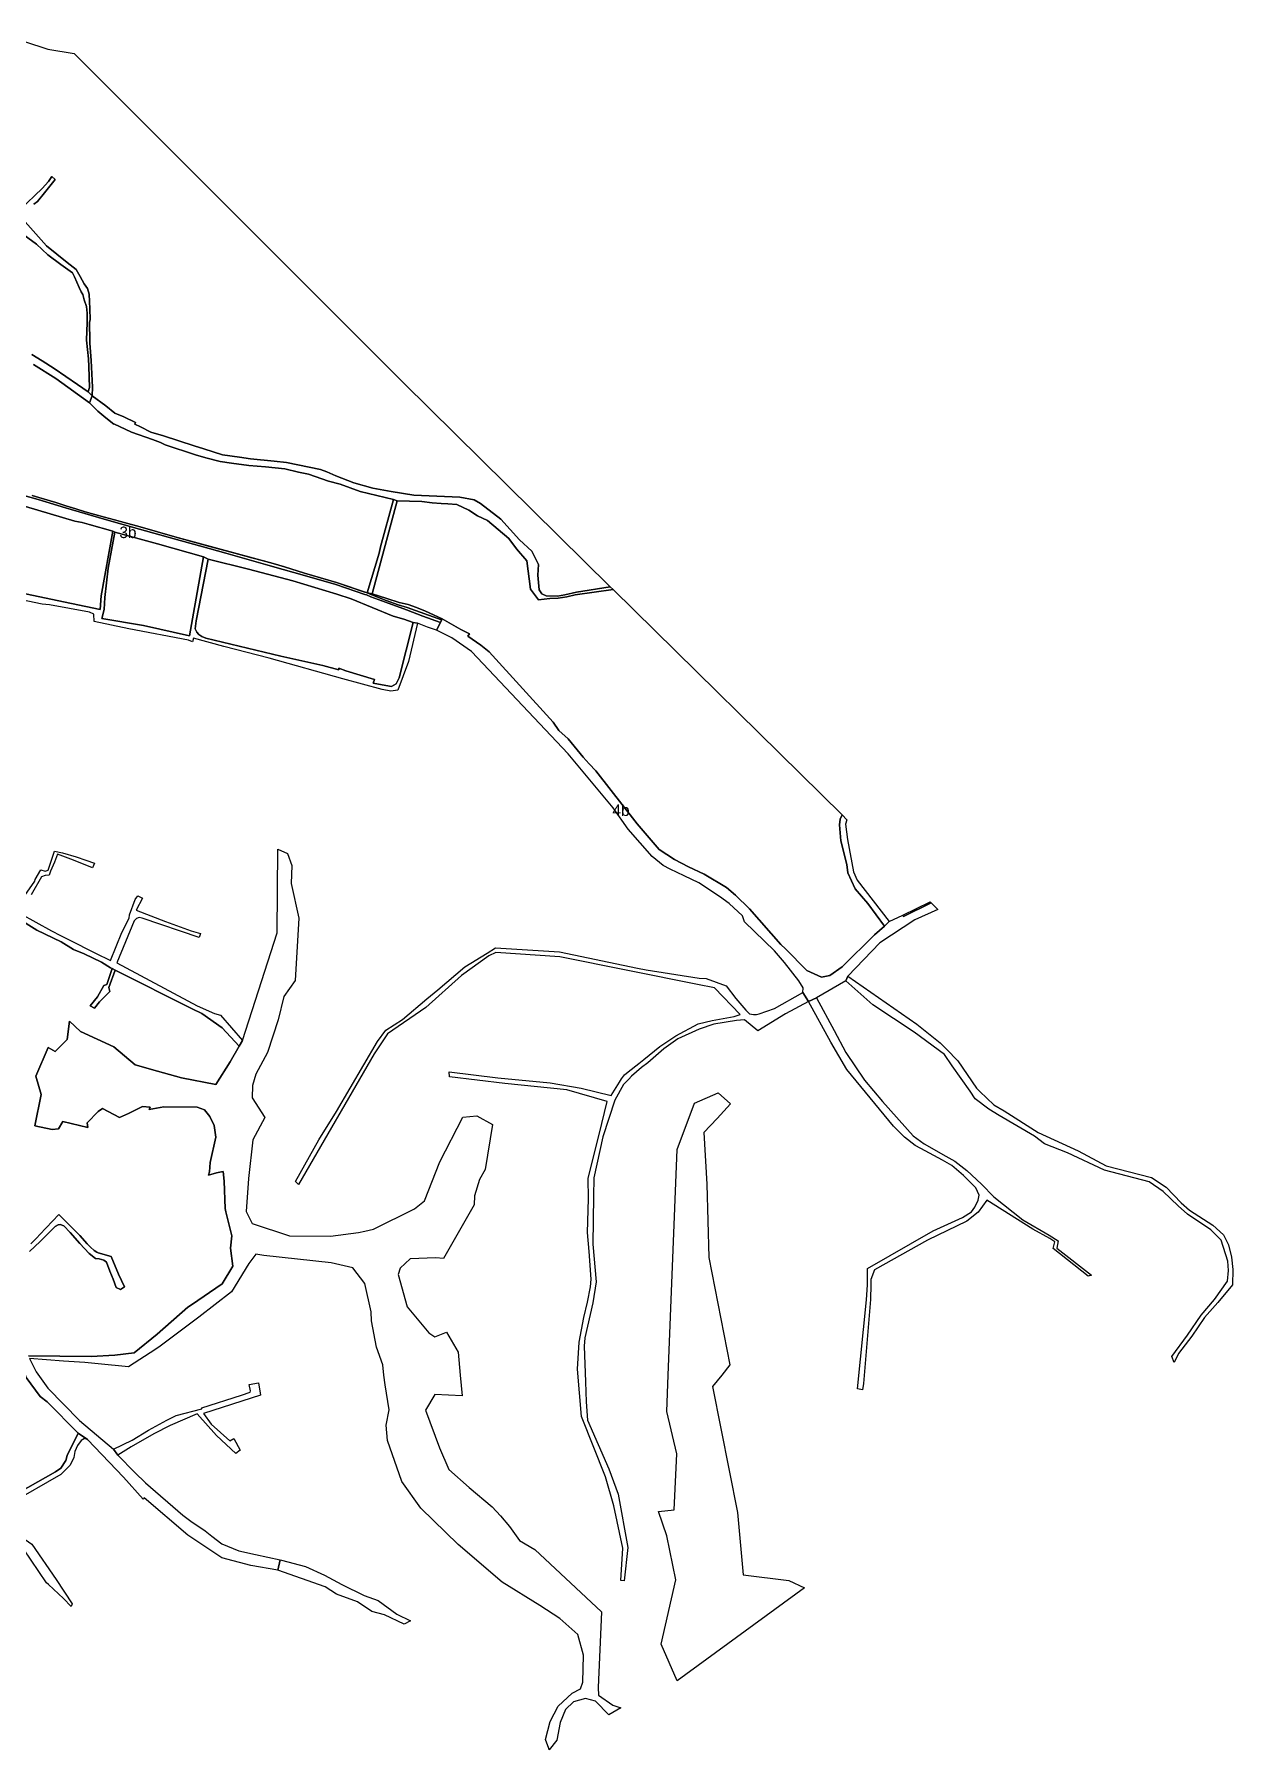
# Model space of a CAD drawing. Extents: x 548434 to 553028, y 1835063 to 1842282.
# Drawn here: x 552299 to 553028, y 1838772 to 1839816 of the extents above; entities that cross this region are included whole.
import ezdxf

# ---------------------------------------------------------------- set-up
doc = ezdxf.new("R2010")
doc.units = 0
for name, color, linetype in [('Level 15', 7, 'Continuous'), ('Level 16', 7, 'Continuous'), ('Level 23', 7, 'Continuous')]:
    doc.layers.add(name, color=color, linetype=linetype)

msp = doc.modelspace()

# ---------------------------------------------------------------- linework, layer by layer
at = {"layer": 'Level 16'}
for points in [[(552297.45, 1839620.79), (552303.69, 1839617.12), (552311.07, 1839612.31), (552325.22, 1839602.7), (552331.65, 1839598.16), (552334.09, 1839595.73), (552332.47, 1839591.53), (552311.91, 1839606.37), (552298.42, 1839614.8)], [(552291.03, 1839535.45), (552301.27, 1839532.6), (552317.81, 1839527.55), (552329.65, 1839524.13), (552341.42, 1839520.68), (552362.85, 1839514.69), (552383.94, 1839508.71), (552405.32, 1839502.84), (552415.4, 1839500), (552440.93, 1839492.81), (552450.28, 1839490.11), (552463.39, 1839486.45), (552482.28, 1839480.89), (552500, 1839474.97), (552500.95, 1839474.65), (552503.76, 1839473.37), (552512.63, 1839470.19), (552525.39, 1839465.55), (552535.37, 1839461.75), (552545.9836, 1839457.8455), (552543.62, 1839453.18), (552538.12, 1839454.98), (552532.08, 1839457.47), (552529.45, 1839457.84), (552523.73, 1839459.87), (552517.24, 1839461.73), (552491.75, 1839472.24), (552482.94, 1839475.14), (552456.2, 1839483.26), (552429.29, 1839490.31), (552404.68, 1839496.45), (552401.8, 1839497.71), (552373.92, 1839505.7), (552348, 1839512.76), (552346.63, 1839513.37), (552332.34, 1839517.52), (552328.01, 1839518.73), (552323.6, 1839519.46), (552293.64, 1839528.32)], [(552295.96, 1839010.02), (552300.04, 1839001.92), (552307.21, 1838992.01), (552326.3, 1838972.42), (552347.12, 1838954.95), (552349.79, 1838951.28), (552360.05, 1838940.76), (552366.47, 1838934.39), (552389.32, 1838914.81), (552394.17, 1838911.01), (552402.82, 1838905.25), (552406.96, 1838901.92), (552413.05, 1838897.2), (552423.37, 1838892.96), (552433.56, 1838890.75), (552448.4128, 1838887.6182), (552447.07, 1838881.25), (552430.66, 1838884.08), (552413.06, 1838888.73), (552392.4, 1838902.53), (552365.82, 1838925.3), (552365.13, 1838924.55), (552353.12, 1838937.88), (552331.335, 1838960.863), (552325.53, 1838964.63), (552306.72, 1838983.69), (552302.55, 1838987), (552302.56, 1838987), (552293.88, 1838998.43)]]:
    msp.add_lwpolyline(points, dxfattribs=at)
msp.add_lwpolyline([(552844.6185, 1839287.3392), (552848.75, 1839283.26), (552834.7, 1839276.84), (552813.44, 1839262.92), (552793.86, 1839242.75), (552792.74, 1839239.74), (552774.86, 1839229.5), (552770.07, 1839227.26), (552766.62, 1839232.66), (552766.78, 1839235.61), (552764.02, 1839239.9), (552755.39, 1839250.95), (552749.35, 1839258.15), (552731.01, 1839275.68), (552731.01, 1839275.69), (552730.97, 1839275.72), (552729.9, 1839279.37), (552721.68, 1839286.8), (552715.85, 1839291.23), (552703.29, 1839299.5), (552694.37, 1839303.78), (552685.72, 1839307.71), (552681.55, 1839309.91), (552674.76, 1839315.38), (552660.21, 1839332), (552651.1, 1839345.12), (552623.84, 1839378), (552564.9, 1839440.24), (552552.92, 1839448.45), (552543.62, 1839453.18), (552545.9836, 1839457.8455), (552546.08, 1839457.81), (552546.6914, 1839459.2426), (552547.07, 1839459.99), (552558.51, 1839453.65), (552563.73, 1839451.03), (552562.77, 1839449.62), (552570.66, 1839444), (552575.63, 1839440), (552614.63, 1839397.21), (552618.07, 1839392.19), (552623.8, 1839387.1), (552632.95, 1839375.87), (552636.43, 1839371.92), (552640.66, 1839367.51), (552665.67, 1839335.38), (552679.13, 1839319.7), (552688.46, 1839313.6), (552696.93, 1839309.27), (552706.54, 1839304.7), (552720.03, 1839296.69), (552725.64, 1839291.93), (552734.04, 1839283.68), (552753.16, 1839261.98), (552756.01, 1839259.23), (552768.94, 1839246.15), (552777.86, 1839242.04), (552782.91, 1839243.12), (552790.5, 1839248.41), (552810.14, 1839267.86), (552816.13, 1839273.11), (552819.08, 1839275.97), (552827.46, 1839279.69), (552827.78, 1839279.06)], close=True, dxfattribs=at)
at = {"layer": 'Level 23'}
for points in [[(552279.26, 1839815.69), (552307.23, 1839806.72), (552323.13, 1839804.01), (552523.45, 1839603.69), (552649.4004, 1839479.6301), (552628.79, 1839476.29), (552621.8, 1839474.66), (552617.16, 1839473.83), (552610.42, 1839473.97), (552607.76, 1839475.18), (552606.1, 1839477.75), (552605.23, 1839486.64), (552605.68, 1839493.11), (552601.57, 1839501.32), (552594.05, 1839508.03), (552582.76, 1839520.61), (552570.37, 1839530.3), (552566.46, 1839532.4), (552557.77, 1839534.07), (552529.81, 1839535.37), (552516.02, 1839537.53), (552504.97, 1839539.62), (552493.31, 1839542.81), (552482.38, 1839547.05), (552476.86, 1839549.55), (552472.99, 1839550.96), (552452.37, 1839555.09), (552444.76, 1839556.01), (552430.46, 1839557.39), (552423.68, 1839558.45), (552413.47, 1839559.91), (552402.1, 1839563.48), (552396.12, 1839565.24), (552377.43, 1839571.43), (552369.77, 1839573.71), (552363.53, 1839576.97), (552360.13, 1839578.51), (552360.43, 1839579.49), (552353.36, 1839583.02), (552348, 1839585.19), (552342.51, 1839589.6), (552334.09, 1839595.73), (552334.22, 1839600.94), (552333.53, 1839617.28), (552332.62, 1839627.81), (552332.67, 1839629.28), (552332.54, 1839640.45), (552332.89, 1839642.28), (552332.74, 1839648.62), (552332.32, 1839657.68), (552331.18, 1839660.97), (552329.33, 1839663.94), (552326.79, 1839668.34), (552324.44, 1839672.6), (552318.99, 1839676.87), (552306.31, 1839687.02), (552291.66, 1839703.43)], [(552290.07, 1839708.85), (552303.67, 1839721.91), (552307.58, 1839726.14), (552309.55, 1839729.22), (552311.55, 1839727.3), (552305.08, 1839719.32), (552300.81, 1839713.93), (552298.6, 1839712.36)], [(552298.6, 1839712.36), (552300.81, 1839713.93), (552305.08, 1839719.32), (552311.55, 1839727.3), (552309.55, 1839729.22), (552307.58, 1839726.14), (552303.67, 1839721.91), (552290.07, 1839708.85)], [(552291.66, 1839703.43), (552306.31, 1839687.02), (552318.99, 1839676.87), (552324.44, 1839672.6), (552326.79, 1839668.34), (552329.33, 1839663.94), (552331.18, 1839660.97), (552332.32, 1839657.68), (552332.74, 1839648.62), (552332.89, 1839642.28), (552332.54, 1839640.45), (552332.67, 1839629.28), (552332.62, 1839627.81), (552333.53, 1839617.28), (552334.22, 1839600.94), (552334.09, 1839595.73), (552331.65, 1839598.16), (552332.5, 1839600.77), (552332, 1839613.58), (552331.78, 1839618.28), (552330.61, 1839629.6), (552331.07, 1839640.41), (552330.99, 1839646.04), (552330.6, 1839650.18), (552329.24, 1839654.24), (552328.42, 1839657.36), (552327.32, 1839658.93), (552326.27, 1839661.64), (552323.44, 1839668.19), (552322.2, 1839670.62), (552315.03, 1839675.61), (552307.1, 1839681.52), (552300.18, 1839688.03), (552289.68, 1839695.63)], [(552289.68, 1839695.63), (552300.18, 1839688.03), (552307.1, 1839681.52), (552315.03, 1839675.61), (552322.2, 1839670.62), (552323.44, 1839668.19), (552326.27, 1839661.64), (552327.32, 1839658.93), (552328.42, 1839657.36), (552329.24, 1839654.24), (552330.6, 1839650.18), (552330.99, 1839646.04), (552331.07, 1839640.41), (552330.61, 1839629.6), (552331.78, 1839618.28), (552332, 1839613.58), (552332.5, 1839600.77), (552331.65, 1839598.16), (552325.22, 1839602.7), (552311.07, 1839612.31), (552303.69, 1839617.12), (552297.45, 1839620.79)], [(552297.45, 1839620.79), (552303.69, 1839617.12), (552311.07, 1839612.31), (552325.22, 1839602.7), (552331.65, 1839598.16), (552334.09, 1839595.73), (552332.47, 1839591.53), (552311.91, 1839606.37), (552298.42, 1839614.8)], [(552298.42, 1839614.8), (552311.91, 1839606.37), (552332.47, 1839591.53), (552337.47, 1839586.41), (552342.42, 1839582.33), (552347.34, 1839578.6), (552347.35, 1839578.64), (552358.09, 1839573.62), (552370.75, 1839569.16), (552375.63, 1839567.37), (552378.52, 1839565.83), (552396.9, 1839559.89), (552403.33, 1839558.03), (552412.09, 1839555.88), (552418.82, 1839554.7), (552429.5, 1839553.29), (552439.59, 1839552.55), (552451.38, 1839551.36), (552459.58, 1839549.31), (552465.8, 1839548.14), (552478.01, 1839543.92), (552484.96, 1839541.98), (552497.18, 1839537.51), (552517.44, 1839532.68), (552509.62, 1839503.8), (552508.69, 1839500), (552501.46, 1839475.87), (552482.71, 1839482.23), (552463.31, 1839487.9), (552451.17, 1839491.76), (552444.16, 1839493.72), (552384.32, 1839509.89), (552363.22, 1839515.94), (552353.64, 1839518.75), (552347.69, 1839520.35), (552341.7, 1839521.86), (552329.89, 1839525.14), (552324.19, 1839526.96), (552318.06, 1839528.84), (552312, 1839530.84), (552301.63, 1839533.79), (552297.63, 1839535.15)], [(552297.63, 1839535.15), (552301.63, 1839533.79), (552312, 1839530.84), (552318.06, 1839528.84), (552324.19, 1839526.96), (552329.89, 1839525.14), (552341.7, 1839521.86), (552347.69, 1839520.35), (552353.64, 1839518.75), (552363.22, 1839515.94), (552384.32, 1839509.89), (552405.67, 1839504.09), (552420.85, 1839500), (552425.45, 1839498.76), (552431.28, 1839497.19), (552438.37, 1839495.28), (552444.16, 1839493.72), (552451.17, 1839491.76), (552463.31, 1839487.9), (552482.71, 1839482.23), (552500, 1839476.36), (552501.46, 1839475.87), (552504.21, 1839474.67), (552513.09, 1839471.26), (552520.27, 1839468.57), (552525.68, 1839466.99), (552546.75, 1839459.38), (552546.6914, 1839459.2426), (552545.9836, 1839457.8455), (552535.37, 1839461.75), (552525.39, 1839465.55), (552512.63, 1839470.19), (552503.76, 1839473.37), (552500.95, 1839474.65), (552500, 1839474.97), (552482.28, 1839480.89), (552463.39, 1839486.45), (552450.28, 1839490.11), (552440.93, 1839492.81), (552415.4, 1839500), (552405.32, 1839502.84), (552383.94, 1839508.71), (552362.85, 1839514.69), (552341.42, 1839520.68), (552329.65, 1839524.13), (552317.81, 1839527.55), (552301.27, 1839532.6), (552291.03, 1839535.45)], [(552291.03, 1839535.45), (552301.27, 1839532.6), (552317.81, 1839527.55), (552329.65, 1839524.13), (552341.42, 1839520.68), (552362.85, 1839514.69), (552383.94, 1839508.71), (552405.32, 1839502.84), (552415.4, 1839500), (552440.93, 1839492.81), (552450.28, 1839490.11), (552463.39, 1839486.45), (552482.28, 1839480.89), (552500, 1839474.97), (552500.95, 1839474.65), (552503.76, 1839473.37), (552512.63, 1839470.19), (552525.39, 1839465.55), (552535.37, 1839461.75), (552545.9836, 1839457.8455), (552543.62, 1839453.18), (552538.12, 1839454.98), (552532.08, 1839457.47), (552529.45, 1839457.84), (552523.73, 1839459.87), (552517.24, 1839461.73), (552491.75, 1839472.24), (552482.94, 1839475.14), (552456.2, 1839483.26), (552429.29, 1839490.31), (552404.68, 1839496.45), (552401.8, 1839497.71), (552373.92, 1839505.7), (552348, 1839512.76), (552346.63, 1839513.37), (552332.34, 1839517.52), (552328.01, 1839518.73), (552323.6, 1839519.46), (552293.64, 1839528.32)], [(552272.3, 1839479.7), (552309.04, 1839472.04), (552321.55, 1839469.36), (552338.97, 1839465.77), (552339.62, 1839474.14), (552346.63, 1839513.37), (552348, 1839512.76), (552343.89, 1839490.8), (552341.84, 1839473.01), (552341.51, 1839465.75), (552340.08, 1839460.17), (552365.35, 1839456.08), (552393.28, 1839449.79), (552395.83, 1839463.46), (552401.8, 1839497.71), (552404.68, 1839496.45), (552397.48, 1839458.84), (552396.84, 1839453.99), (552397.74, 1839451.95), (552399.07, 1839450.57), (552400.89, 1839449.27), (552403.25, 1839448.4), (552448.82, 1839437.31), (552474.39, 1839431.58), (552484.13, 1839429.12), (552484.28, 1839429.98), (552488.46, 1839428.51), (552505.83, 1839423.24), (552505.1, 1839420.98), (552510.66, 1839419.88), (552516.17, 1839418.89), (552519.12, 1839420.56), (552521, 1839424.09), (552529.45, 1839457.84), (552532.08, 1839457.47), (552526.52, 1839434.05), (552520.01, 1839416.61), (552515.842, 1839416.064), (552510.63, 1839416.98), (552486.73, 1839423.53), (552441.86, 1839436.1), (552414.17, 1839443.25), (552395.86, 1839448.39), (552395.08, 1839446.16), (552392.71, 1839447.07), (552356.5, 1839453.96), (552335.39, 1839458.35), (552335.17, 1839462.84), (552332.53, 1839464.1), (552308.23, 1839468.56), (552303.75, 1839469.07), (552274.42, 1839475.15)], [(552287, 1839283), (552299.24, 1839300.53), (552299.51, 1839301.43), (552302.94, 1839307.3), (552305.52, 1839306.46), (552307.29, 1839307.14), (552311.22, 1839318.73), (552316.04, 1839317.77), (552324.44, 1839315.36), (552330.34, 1839313.31), (552335.44, 1839311.33), (552334.21, 1839308.52), (552322.72, 1839313.27), (552312.95, 1839316.86), (552311.13, 1839312.04), (552308.82, 1839306.59), (552307.92, 1839304.14), (552305.47, 1839303.94), (552303.33, 1839303.06), (552297, 1839292.17)], [(552295.45, 1839011.74), (552333.6, 1839011.27), (552348, 1839012.1), (552359.68, 1839013.594), (552373.591, 1839024.903), (552392.287, 1839041.193), (552394.47, 1839042.68), (552413.22, 1839055.43), (552419.65, 1839066.217), (552418.294, 1839077.273), (552419.053, 1839084.626), (552415.35, 1839099.26), (552415.1, 1839101.33), (552414.41, 1839117.99), (552413.82, 1839123.88), (552409.68, 1839122.93), (552404.84, 1839121.59), (552405.55, 1839123.53), (552405.87, 1839129.35), (552409.39, 1839144.79), (552408.31, 1839151.72), (552405.77, 1839157.24), (552402.39, 1839161.32), (552398.04, 1839162.87), (552377.69, 1839163.13), (552368.89, 1839161.56), (552369.49, 1839162.95), (552364.83, 1839163.45), (552356.18, 1839159.1), (552350.81, 1839156.66), (552340.42, 1839162.18), (552337.79, 1839160.29), (552331.04, 1839153.35), (552331.56, 1839150.65), (552316.36, 1839154.31), (552313.56, 1839149.84), (552309.87, 1839149.32), (552299.27, 1839151.53), (552303.1, 1839170.63), (552299.74, 1839181.85), (552307.25, 1839199.3), (552311.55, 1839196.87), (552318.87, 1839204.08), (552320.28, 1839215.26), (552327.1, 1839208.93), (552347.21, 1839199.74), (552360.28, 1839188.63), (552373.85, 1839184.88), (552388.49, 1839180.83), (552409.44, 1839176.66), (552418.11, 1839190.48), (552423.59, 1839200.17), (552425.64, 1839203.62), (552435.36, 1839233.75), (552446.76, 1839269.11), (552447.1, 1839319.96), (552452.92, 1839317.3), (552455.69, 1839309.9), (552455.19, 1839299), (552459.96, 1839277.91), (552457.68, 1839240.03), (552450.8, 1839230.25), (552447.23, 1839216.03), (552440.78, 1839196.21), (552433.75, 1839183.07), (552431.68, 1839176.1), (552431.38, 1839168.7), (552439.12, 1839156.64), (552431.96, 1839143.09), (552429.25, 1839119.53), (552427.86, 1839099.45), (552431.51, 1839092.18), (552454.18, 1839084.69), (552479.03, 1839084.5), (552496.24, 1839086.81), (552500, 1839087.61), (552505.26, 1839088.73), (552530.15, 1839101.02), (552536.39, 1839106.03), (552545.63, 1839129.75), (552559.61, 1839156.81), (552568.26, 1839157.74), (552577.68, 1839152.41), (552573.27, 1839124.95), (552569.74, 1839118.98), (552566.7, 1839108.99), (552566.63, 1839103.45), (552547.87, 1839070.95), (552543.14, 1839071.27), (552527.59, 1839070.67), (552521.5, 1839065.05), (552520.39, 1839061.08), (552525.81, 1839041.54), (552539.05, 1839025.71), (552542.61, 1839023.33), (552549.66, 1839026.15), (552556.86, 1839013.9), (552558.08, 1839000), (552559.19, 1838987.28), (552542.67, 1838988.21), (552537.03, 1838978.58), (552545.44, 1838955.63), (552551.19, 1838942.62), (552563.59, 1838931.47), (552577.52, 1838919.74), (552582.56, 1838914.25), (552588.09, 1838907.76), (552594.14, 1838899.31), (552603.37, 1838893.78), (552644.03, 1838855.96), (552642.05, 1838809.83), (552642.27, 1838805.14), (552651.02, 1838799.14), (552655.83, 1838797.48), (552648.44, 1838793.26), (552640.313, 1838801.514), (552634.218, 1838803.276), (552627.039, 1838801.243), (552622.163, 1838796.497), (552618.777, 1838788.633), (552616.8, 1838777.84), (552612.19, 1838772.05), (552611.95, 1838772.8), (552609.92, 1838778.31), (552612.704, 1838789.101), (552617.585, 1838798.567), (552626.126, 1838806.353), (552631.312, 1838809.101), (552632.684, 1838813.071), (552632.989, 1838829.56), (552629.634, 1838842.08), (552618.653, 1838851.852), (552606.451, 1838859.791), (552583.631, 1838873.896), (552556.828, 1838896.944), (552534.148, 1838918.96), (552522.464, 1838935.128), (552513.873, 1838960.239), (552513.05, 1838969.4), (552514.86, 1838978.81), (552512.39, 1838994), (552511.66, 1839000), (552510.9, 1839006.21), (552507.11, 1839016.95), (552504.13, 1839032.96), (552503.81, 1839038.41), (552500, 1839055.64), (552492.79, 1839065.25), (552479.54, 1839068.29), (552438.48, 1839072.69), (552433.78, 1839073.57), (552429.5, 1839067.91), (552418.81, 1839050.53), (552398.97, 1839035.19), (552394.22, 1839031.52), (552375.4, 1839017.58), (552372.94, 1839015.75), (552356.21, 1839005.02), (552337.73, 1839006.87), (552329.66, 1839007.68), (552316.74, 1839008.49), (552295.96, 1839010.02)], [(552290.39, 1839280.89), (552309.37, 1839270.33), (552314.82, 1839267.5), (552319.76, 1839264.88), (552336.12, 1839256.7), (552345.29, 1839252.25), (552352.25, 1839269.21), (552356.71, 1839277.88), (552356.82, 1839279.95), (552360.32, 1839289.32), (552361.86, 1839291.55), (552364.81, 1839290.11), (552360.97, 1839282.8), (552378.82, 1839275.91), (552394.42, 1839270.28), (552400.12, 1839268.68), (552399.13, 1839266.25), (552364.54, 1839277.98), (552362.62, 1839278.32), (552361.18, 1839277.8), (552359.6, 1839276.39), (552349.16, 1839250.83), (552398.1, 1839224.68), (552408.56, 1839220.03), (552412.19, 1839218.84), (552425.64, 1839203.62), (552423.59, 1839200.17), (552413.22, 1839211.2), (552400.78, 1839219.88), (552395.01, 1839222.69), (552348.1356, 1839246.3347), (552346.3676, 1839247.2265), (552345.29, 1839247.77), (552339.85, 1839251.08), (552329.32, 1839256.32), (552322.78, 1839258.93), (552315.31, 1839263.58), (552300.47, 1839270.61), (552288.43, 1839278.24)], [(552288.43, 1839278.24), (552300.47, 1839270.61), (552315.31, 1839263.58), (552322.78, 1839258.93), (552329.32, 1839256.32), (552339.85, 1839251.08), (552345.29, 1839247.77), (552346.3676, 1839247.2265), (552342.95, 1839237.55), (552341.23, 1839237.01), (552337.27, 1839230.12), (552332.87, 1839224.69), (552335.5593, 1839223.2404), (552338.57, 1839226.96), (552344.9, 1839233.37), (552344.17, 1839235.85), (552348.1356, 1839246.3347), (552395.01, 1839222.69), (552400.78, 1839219.88), (552413.22, 1839211.2), (552423.59, 1839200.17), (552418.11, 1839190.48), (552409.44, 1839176.66), (552388.49, 1839180.83), (552373.85, 1839184.88), (552360.28, 1839188.63), (552347.21, 1839199.74), (552327.1, 1839208.93), (552320.28, 1839215.26), (552318.87, 1839204.08), (552311.55, 1839196.87), (552307.25, 1839199.3), (552299.74, 1839181.85), (552303.1, 1839170.63), (552299.27, 1839151.53), (552309.87, 1839149.32), (552313.56, 1839149.84), (552316.36, 1839154.31), (552331.56, 1839150.65), (552331.04, 1839153.35), (552337.79, 1839160.29), (552340.42, 1839162.18), (552350.81, 1839156.66), (552356.18, 1839159.1), (552364.83, 1839163.45), (552369.49, 1839162.95), (552368.89, 1839161.56), (552377.69, 1839163.13), (552398.04, 1839162.87), (552402.39, 1839161.32), (552405.77, 1839157.24), (552408.31, 1839151.72), (552409.39, 1839144.79), (552405.87, 1839129.35), (552405.55, 1839123.53), (552404.84, 1839121.59), (552409.68, 1839122.93), (552413.82, 1839123.88), (552414.41, 1839117.99), (552415.1, 1839101.33), (552415.35, 1839099.26), (552419.053, 1839084.626), (552418.294, 1839077.273), (552419.65, 1839066.217), (552413.22, 1839055.43), (552394.47, 1839042.68), (552392.287, 1839041.193), (552373.591, 1839024.903), (552359.68, 1839013.594), (552348, 1839012.1), (552333.6, 1839011.27), (552295.45, 1839011.74)], [(552296.81, 1839079.79), (552300.37, 1839083.53), (552302.25, 1839085.41), (552313.89, 1839097.76), (552326.6, 1839084.93), (552330.97, 1839079.73), (552333.05, 1839077.73), (552335.24, 1839075.76), (552336.98, 1839074.69), (552337.75, 1839074.38), (552345.73, 1839072.12), (552350.17, 1839061.33), (552353.79, 1839053.72), (552351.28, 1839052), (552348.79, 1839053.26), (552346.97, 1839058.3), (552344.89, 1839063.18), (552342.77, 1839068.58), (552341.27, 1839069.91), (552338.38, 1839070.77), (552336.14, 1839070.93), (552332.34, 1839073.98), (552326.52, 1839080.1), (552320.78, 1839086.66), (552316.8, 1839090.67), (552314.67, 1839091.56), (552313.48, 1839091.41), (552311.63, 1839090.44), (552302.42, 1839081.32), (552296.01, 1839075.18)], [(552296.01, 1839075.18), (552302.42, 1839081.32), (552311.63, 1839090.44), (552313.48, 1839091.41), (552314.67, 1839091.56), (552316.8, 1839090.67), (552320.78, 1839086.66), (552326.52, 1839080.1), (552332.34, 1839073.98), (552336.14, 1839070.93), (552338.38, 1839070.77), (552341.27, 1839069.91), (552342.77, 1839068.58), (552344.89, 1839063.18), (552346.97, 1839058.3), (552348.79, 1839053.26), (552351.28, 1839052), (552353.79, 1839053.72), (552350.17, 1839061.33), (552345.73, 1839072.12), (552337.75, 1839074.38), (552336.98, 1839074.69), (552335.24, 1839075.76), (552333.05, 1839077.73), (552330.97, 1839079.73), (552326.6, 1839084.93), (552313.89, 1839097.76), (552302.25, 1839085.41), (552300.37, 1839083.53), (552296.81, 1839079.79)], [(552295.96, 1839010.02), (552300.04, 1839001.92), (552307.21, 1838992.01), (552326.3, 1838972.42), (552347.12, 1838954.95), (552349.79, 1838951.28), (552360.05, 1838940.76), (552366.47, 1838934.39), (552389.32, 1838914.81), (552394.17, 1838911.01), (552402.82, 1838905.25), (552406.96, 1838901.92), (552413.05, 1838897.2), (552423.37, 1838892.96), (552433.56, 1838890.75), (552448.4128, 1838887.6182), (552447.07, 1838881.25), (552430.66, 1838884.08), (552413.06, 1838888.73), (552392.4, 1838902.53), (552365.82, 1838925.3), (552365.13, 1838924.55), (552353.12, 1838937.88), (552331.335, 1838960.863), (552325.53, 1838964.63), (552306.72, 1838983.69), (552302.55, 1838987), (552302.56, 1838987), (552293.88, 1838998.43)]]:
    msp.add_lwpolyline(points, dxfattribs=at)
for points in [[(552649.4004, 1839479.6301), (552651.1876, 1839477.8697), (552627.96, 1839474.7), (552622.84, 1839473.46), (552617.64, 1839472.62), (552612.63, 1839472.37), (552605.71, 1839471.61), (552600.78, 1839478.17), (552598.63, 1839495.45), (552592.27, 1839502.7), (552587.57, 1839508.94), (552574.61, 1839519.91), (552568.58, 1839522.81), (552563.33, 1839526.22), (552556.02, 1839529.59), (552550.54, 1839530.12), (552546.43, 1839530.33), (552541.02, 1839530.74), (552534.72, 1839531.42), (552519.72, 1839531.76), (552517.44, 1839532.68), (552497.18, 1839537.51), (552484.96, 1839541.98), (552478.01, 1839543.92), (552465.8, 1839548.14), (552459.58, 1839549.31), (552451.38, 1839551.36), (552439.59, 1839552.55), (552429.5, 1839553.29), (552418.82, 1839554.7), (552412.09, 1839555.88), (552403.33, 1839558.03), (552396.9, 1839559.89), (552378.52, 1839565.83), (552375.63, 1839567.37), (552370.75, 1839569.16), (552358.09, 1839573.62), (552347.35, 1839578.64), (552347.34, 1839578.6), (552342.42, 1839582.33), (552337.47, 1839586.41), (552332.47, 1839591.53), (552334.09, 1839595.73), (552342.51, 1839589.6), (552348, 1839585.19), (552353.36, 1839583.02), (552360.43, 1839579.49), (552360.13, 1839578.51), (552363.53, 1839576.97), (552369.77, 1839573.71), (552377.43, 1839571.43), (552396.12, 1839565.24), (552402.1, 1839563.48), (552413.47, 1839559.91), (552423.68, 1839558.45), (552430.46, 1839557.39), (552444.76, 1839556.01), (552452.37, 1839555.09), (552472.99, 1839550.96), (552476.86, 1839549.55), (552482.38, 1839547.05), (552493.31, 1839542.81), (552504.97, 1839539.62), (552516.02, 1839537.53), (552529.81, 1839535.37), (552557.77, 1839534.07), (552566.46, 1839532.4), (552570.37, 1839530.3), (552582.76, 1839520.61), (552594.05, 1839508.03), (552601.57, 1839501.32), (552605.68, 1839493.11), (552605.23, 1839486.64), (552606.1, 1839477.75), (552607.76, 1839475.18), (552610.42, 1839473.97), (552617.16, 1839473.83), (552621.8, 1839474.66), (552628.79, 1839476.29)], [(552221.99, 1839488.73), (552203.52, 1839492.97), (552215.02, 1839529.97), (552220.11, 1839543.75), (552221.2, 1839545.23), (552222.83, 1839546.24), (552223.76, 1839546.5), (552244.04, 1839542.01), (552263.52, 1839538.51), (552288.38, 1839531.24), (552288.09, 1839529.89), (552293.64, 1839528.32), (552323.6, 1839519.46), (552328.01, 1839518.73), (552332.34, 1839517.52), (552346.63, 1839513.37), (552339.62, 1839474.14), (552338.97, 1839465.77), (552321.55, 1839469.36), (552309.04, 1839472.04), (552272.3, 1839479.7), (552266.72, 1839468.35), (552249.45, 1839478.24)], [(552519.72, 1839531.76), (552504.47, 1839475.35), (552501.46, 1839475.87), (552508.69, 1839500), (552509.62, 1839503.8), (552517.44, 1839532.68)], [(552790.419, 1839340.7279), (552789.2, 1839338.15), (552788.78, 1839334.75), (552789.59, 1839324.95), (552793.4, 1839310.69), (552793.91, 1839305.47), (552798.44, 1839295.78), (552806.13, 1839286.83), (552816.13, 1839273.11), (552810.14, 1839267.86), (552790.5, 1839248.41), (552782.91, 1839243.12), (552777.86, 1839242.04), (552768.94, 1839246.15), (552756.01, 1839259.23), (552753.16, 1839261.98), (552734.04, 1839283.68), (552725.64, 1839291.93), (552720.03, 1839296.69), (552706.54, 1839304.7), (552696.93, 1839309.27), (552688.46, 1839313.6), (552679.13, 1839319.7), (552665.67, 1839335.38), (552640.66, 1839367.51), (552636.43, 1839371.92), (552632.95, 1839375.87), (552623.8, 1839387.1), (552618.07, 1839392.19), (552614.63, 1839397.21), (552575.63, 1839440), (552570.66, 1839444), (552562.77, 1839449.62), (552563.73, 1839451.03), (552558.51, 1839453.65), (552547.07, 1839459.99), (552541.9, 1839462.47), (552536.87, 1839464.71), (552531.44, 1839466.92), (552526.39, 1839468.84), (552520.95, 1839470.05), (552513.47, 1839472.37), (552504.47, 1839475.35), (552519.72, 1839531.76), (552534.72, 1839531.42), (552541.02, 1839530.74), (552546.43, 1839530.33), (552550.54, 1839530.12), (552556.02, 1839529.59), (552563.33, 1839526.22), (552568.58, 1839522.81), (552574.61, 1839519.91), (552587.57, 1839508.94), (552592.27, 1839502.7), (552598.63, 1839495.45), (552600.78, 1839478.17), (552605.71, 1839471.61), (552612.63, 1839472.37), (552617.64, 1839472.62), (552622.84, 1839473.46), (552627.96, 1839474.7), (552651.1876, 1839477.8697)], [(552343.89, 1839490.8), (552348, 1839512.76), (552373.92, 1839505.7), (552401.8, 1839497.71), (552395.83, 1839463.46), (552393.28, 1839449.79), (552365.35, 1839456.08), (552340.08, 1839460.17), (552341.51, 1839465.75), (552341.84, 1839473.01)], [(552384.32, 1839509.89), (552444.16, 1839493.72), (552438.37, 1839495.28), (552431.28, 1839497.19), (552425.45, 1839498.76), (552420.85, 1839500), (552405.67, 1839504.09)], [(552397.48, 1839458.84), (552404.68, 1839496.45), (552429.29, 1839490.31), (552456.2, 1839483.26), (552482.94, 1839475.14), (552491.75, 1839472.24), (552517.24, 1839461.73), (552523.73, 1839459.87), (552529.45, 1839457.84), (552521, 1839424.09), (552519.12, 1839420.56), (552516.17, 1839418.89), (552510.66, 1839419.88), (552505.1, 1839420.98), (552505.83, 1839423.24), (552488.46, 1839428.51), (552484.28, 1839429.98), (552484.13, 1839429.12), (552474.39, 1839431.58), (552448.82, 1839437.31), (552403.25, 1839448.4), (552400.89, 1839449.27), (552399.07, 1839450.57), (552397.74, 1839451.95), (552396.84, 1839453.99)], [(552547.07, 1839459.99), (552546.6914, 1839459.2426), (552546.75, 1839459.38), (552525.68, 1839466.99), (552520.27, 1839468.57), (552513.09, 1839471.26), (552504.21, 1839474.67), (552501.46, 1839475.87), (552504.47, 1839475.35), (552513.47, 1839472.37), (552520.95, 1839470.05), (552526.39, 1839468.84), (552531.44, 1839466.92), (552536.87, 1839464.71), (552541.9, 1839462.47)], [(552844.6185, 1839287.3392), (552848.75, 1839283.26), (552834.7, 1839276.84), (552813.44, 1839262.92), (552793.86, 1839242.75), (552792.74, 1839239.74), (552774.86, 1839229.5), (552770.07, 1839227.26), (552766.62, 1839232.66), (552766.78, 1839235.61), (552764.02, 1839239.9), (552755.39, 1839250.95), (552749.35, 1839258.15), (552731.01, 1839275.68), (552731.01, 1839275.69), (552730.97, 1839275.72), (552729.9, 1839279.37), (552721.68, 1839286.8), (552715.85, 1839291.23), (552703.29, 1839299.5), (552694.37, 1839303.78), (552685.72, 1839307.71), (552681.55, 1839309.91), (552674.76, 1839315.38), (552660.21, 1839332), (552651.1, 1839345.12), (552623.84, 1839378), (552564.9, 1839440.24), (552552.92, 1839448.45), (552543.62, 1839453.18), (552545.9836, 1839457.8455), (552546.08, 1839457.81), (552546.6914, 1839459.2426), (552547.07, 1839459.99), (552558.51, 1839453.65), (552563.73, 1839451.03), (552562.77, 1839449.62), (552570.66, 1839444), (552575.63, 1839440), (552614.63, 1839397.21), (552618.07, 1839392.19), (552623.8, 1839387.1), (552632.95, 1839375.87), (552636.43, 1839371.92), (552640.66, 1839367.51), (552665.67, 1839335.38), (552679.13, 1839319.7), (552688.46, 1839313.6), (552696.93, 1839309.27), (552706.54, 1839304.7), (552720.03, 1839296.69), (552725.64, 1839291.93), (552734.04, 1839283.68), (552753.16, 1839261.98), (552756.01, 1839259.23), (552768.94, 1839246.15), (552777.86, 1839242.04), (552782.91, 1839243.12), (552790.5, 1839248.41), (552810.14, 1839267.86), (552816.13, 1839273.11), (552819.08, 1839275.97), (552827.46, 1839279.69), (552827.78, 1839279.06)], [(552819.08, 1839275.97), (552816.13, 1839273.11), (552806.13, 1839286.83), (552798.44, 1839295.78), (552793.91, 1839305.47), (552793.4, 1839310.69), (552789.59, 1839324.95), (552788.78, 1839334.75), (552789.2, 1839338.15), (552790.419, 1839340.7279), (552793.36, 1839337.83), (552792.52, 1839335.19), (552793.62, 1839325.85), (552797.44, 1839306.19), (552799.51, 1839301.05)], [(552827.46, 1839279.69), (552844.01, 1839287.94), (552844.6185, 1839287.3392), (552827.78, 1839279.06)], [(552766.62, 1839232.66), (552770.07, 1839227.26), (552756.08, 1839219.8), (552739.17, 1839209.42), (552731.07, 1839216), (552726.25, 1839215.71), (552712.31, 1839213.46), (552703.54, 1839210.32), (552690.47, 1839204.5), (552681.87, 1839198.48), (552672.31, 1839189.88), (552668.46, 1839187.04), (552662.29, 1839181.73), (552660.59, 1839179.98), (552658.55, 1839178.03), (552657.42, 1839176.68), (552652.13, 1839167.27), (552644.83, 1839144.93), (552639.4, 1839119.93), (552639.26, 1839108.56), (552638.66, 1839079.55), (552640.71, 1839056.68), (552638.71, 1839043.93), (552633.91, 1839022.64), (552633.42, 1839017.64), (552634.34, 1838995.78), (552634.77, 1838983.73), (552635.61, 1838972.61), (552648.45, 1838942.96), (552654.09, 1838927.46), (552660.1, 1838895.1), (552657.9, 1838874.77), (552655.76, 1838875.07), (552656.91, 1838894.66), (552651.51, 1838920.44), (552646.45, 1838938.1), (552631.88, 1838974.69), (552629.43, 1839003.49), (552630.45, 1839019.98), (552633.33, 1839034.97), (552635.48, 1839044.31), (552637.26, 1839053.57), (552637.66, 1839058.34), (552636.62, 1839075.2), (552635.42, 1839086.72), (552636.12, 1839107.23), (552635.95, 1839119.7), (552642.66, 1839146.42), (552647.47, 1839166.5), (552623.03, 1839173.42), (552585.26, 1839177.44), (552551.53, 1839181.51), (552551.27, 1839184.44), (552580.93, 1839180.89), (552612.7, 1839177.83), (552631.74, 1839174.46), (552649.95, 1839169.99), (552655.08, 1839178.24), (552656.13, 1839180.27), (552658.06, 1839182.6), (552660.27, 1839184.49), (552666.71, 1839189.55), (552669.76, 1839191.99), (552679.51, 1839199.94), (552689.29, 1839206.37), (552702.91, 1839213.74), (552711.33, 1839215.7), (552724.75, 1839218.21), (552728.49, 1839219.33), (552712.84, 1839235.47), (552702.45, 1839237.64), (552618.6, 1839254.41), (552579.77, 1839257.08), (552575.51, 1839254.94), (552558.85, 1839243.07), (552537.17, 1839223.59), (552513.87, 1839207.66), (552505.76, 1839195.36), (552459.63, 1839115.9), (552457.84, 1839117.81), (552472.02, 1839143.07), (552482.72, 1839160.38), (552507.76, 1839202.88), (552512.88, 1839209.82), (552522.89, 1839216.26), (552537.78, 1839228.95), (552544.42, 1839234.3), (552560.92, 1839248.38), (552574.54, 1839256.62), (552579.45, 1839259.81), (552618.45, 1839257.4), (552665.9, 1839247.49), (552671.22, 1839246.57), (552703.53, 1839241.43), (552707.77, 1839241.33), (552719.97, 1839236.81), (552725.73, 1839229.12), (552731.76, 1839221.92), (552734.02, 1839219.74), (552736.54, 1839219.32), (552738.31, 1839219.44), (552739.91, 1839219.82), (552749.24, 1839222.99)], [(552346.3676, 1839247.2265), (552348.1356, 1839246.3347), (552344.17, 1839235.85), (552344.9, 1839233.37), (552338.57, 1839226.96), (552335.5593, 1839223.2404), (552332.87, 1839224.69), (552337.27, 1839230.12), (552341.23, 1839237.01), (552342.95, 1839237.55)], [(552793.86, 1839242.75), (552835.92, 1839213.54), (552850.07, 1839202.19), (552853.96, 1839198.31), (552860.83, 1839191.2), (552872.31, 1839174.46), (552874.24, 1839172.42), (552882.77, 1839164.36), (552889.03, 1839160.69), (552909.74, 1839147.48), (552933.99, 1839136.3), (552951.2, 1839127.37), (552978.64, 1839120.13), (552987.56, 1839114.27), (552996.81, 1839104.81), (553001.89, 1839100.21), (553015.94, 1839091.08), (553022.46, 1839085.19), (553025.52, 1839079.21), (553027.46, 1839071.62), (553028.1, 1839064.29), (553027.98, 1839054.94), (553019.01, 1839044.2), (553010.93, 1839035.03), (553003.27, 1839023.72), (552995.15, 1839013.02), (552992.46, 1839007.54), (552990.97, 1839011.36), (553000.64, 1839024.26), (553009, 1839036.37), (553017.11, 1839045.88), (553024.94, 1839057.08), (553025.52, 1839063.59), (553025.17, 1839069.29), (553021.06, 1839082.08), (553014.74, 1839088.3), (553000.6, 1839097.84), (552994.9, 1839102.88), (552985.79, 1839111.69), (552977.31, 1839117.49), (552950.02, 1839124.65), (552927.51, 1839135.15), (552913.66, 1839140.66), (552907.47, 1839145.41), (552885.95, 1839157.94), (552879.67, 1839161.77), (552871.48, 1839168.03), (552868.26, 1839172.7), (552857.5, 1839188.01), (552852.74, 1839195.06), (552834.27, 1839208.58), (552809.17, 1839225.19), (552792.74, 1839239.74)], [(552774.86, 1839229.5), (552785.63, 1839209.6), (552792.8, 1839196.19), (552804.15, 1839179.44), (552814.96, 1839166.34), (552833.76, 1839145.53), (552840.27, 1839140.67), (552853.64, 1839133.25), (552859, 1839130.09), (552866.35, 1839124.42), (552875.17, 1839116.21), (552882.79, 1839108.49), (552900.42, 1839094.32), (552916.5, 1839085.02), (552921.91, 1839081.558), (552921.07, 1839077.24), (552942.17, 1839060.81), (552940.11, 1839060.07), (552918.79, 1839077), (552919.93, 1839081.13), (552916.82, 1839083.02), (552906.44, 1839088.76), (552878.52, 1839106.43), (552873.16, 1839099.1), (552866.25, 1839093.7), (552842.35, 1839082.02), (552810.08, 1839063.95), (552807.91, 1839058.05), (552807.94, 1839055.13), (552807.78, 1839045.97), (552803.43, 1838994.91), (552802.81, 1838990.9), (552799.87, 1838991.56), (552805.26, 1839045.76), (552805.87, 1839054.8), (552805.94, 1839064.75), (552845.76, 1839087.71), (552863.72, 1839095.84), (552869.2, 1839099.26), (552871.16, 1839102.09), (552873.24, 1839106.45), (552873.88, 1839109.45), (552871.8, 1839113.83), (552864.32, 1839121.42), (552857.19, 1839127.5), (552851.45, 1839130.8), (552838.37, 1839137.83), (552834.97, 1839139.57), (552828.32, 1839144.65), (552821.69, 1839151.41), (552793.36, 1839185.81), (552783.57, 1839202.48), (552770.07, 1839227.26)], [(552767.6, 1838870.53), (552690.08, 1838813.9), (552680.4, 1838836.24), (552689.3, 1838875.47), (552683.85, 1838902.13), (552678.71, 1838916.93), (552688.17, 1838917.92), (552689.83, 1838951.99), (552683.71, 1838977.76), (552684.58, 1839000), (552689.98, 1839137.26), (552700.6, 1839165.31), (552715.05, 1839171.61), (552722.51, 1839164.91), (552714.36, 1839156), (552706.29, 1839147.5), (552708.04, 1839116.05), (552709.34, 1839071.57), (552722.21, 1839006.24), (552717.24, 1839000), (552711.63, 1838992.95), (552726.81, 1838916.39), (552730.19, 1838878.48), (552758.01, 1838875.04)], [(552284.21, 1838925.51), (552279.535, 1838923.853), (552269.72, 1838939.35), (552258.9, 1838954.88), (552233.81, 1838987.44), (552221, 1839001.31), (552242.28, 1839018.89), (552245.74, 1839021.57), (552245.58, 1839021.73), (552254.23, 1839030.61), (552259.5, 1839034.17), (552265.39, 1839037.14), (552281.63, 1839043.28), (552284.97, 1839031.23), (552285.44, 1839023.98), (552293.88, 1838998.43), (552302.55, 1838987), (552306.72, 1838983.69), (552325.53, 1838964.63), (552318.96, 1838951.07), (552318.03, 1838947.92), (552314.95, 1838943.38), (552311.85, 1838941.07)], [(552347.12, 1838954.95), (552358.51, 1838960.44), (552368.45, 1838966.48), (552379.49, 1838972.49), (552385.3, 1838975.35), (552400.87, 1838979.48), (552400.76, 1838979.94), (552424.91, 1838987.71), (552430.31, 1838989.65), (552430.42, 1838990.28), (552429.55, 1838994.28), (552435.37, 1838995.3), (552436.52, 1838987.81), (552401.8, 1838976.6), (552406.56, 1838970.19), (552417.833, 1838960.056), (552420.33, 1838961.37), (552424.18, 1838954.31), (552421.58, 1838952.27), (552409.68, 1838963.17), (552398.06, 1838976.31), (552381.56, 1838969.36), (552371.62, 1838964.15), (552357.81, 1838956.33), (552349.79, 1838951.28)], [(552325.53, 1838964.63), (552331.335, 1838960.863), (552329.9, 1838961.25), (552329.37, 1838961.31), (552327.49, 1838960.08), (552325.2, 1838957.03), (552323.64, 1838953.55), (552322.96, 1838949.83), (552320.72, 1838945.12), (552315.04, 1838939.47), (552284.03, 1838921.6), (552283.59, 1838921.05), (552283.36, 1838920.54), (552283.33, 1838920.19), (552283.37, 1838919.78), (552279.535, 1838923.853), (552284.21, 1838925.51), (552311.85, 1838941.07), (552314.95, 1838943.38), (552318.03, 1838947.92), (552318.96, 1838951.07)], [(552297.4473, 1838897.0452), (552312.17, 1838875.67), (552321.98, 1838860.89), (552321.3, 1838859.24), (552316.63, 1838864.06), (552307.58, 1838872.46), (552306.37, 1838873.51), (552292.25, 1838894.34), (552283.952, 1838906.4014)], [(552448.4128, 1838887.6182), (552449.4, 1838887.41), (552463.99, 1838883.5), (552475.42, 1838878.33), (552486, 1838872.64), (552499.71, 1838865.8), (552508.09, 1838862.86), (552519.41, 1838854.43), (552527.75, 1838850.48), (552523.94, 1838848.42), (552512.08, 1838854.05), (552504.26, 1838856.05), (552495.6, 1838861.97), (552482.81, 1838866.62), (552475.87, 1838871.15), (552447.07, 1838881.25)]]:
    msp.add_lwpolyline(points, close=True, dxfattribs=at)

# ---------------------------------------------------------------- texts
at = {"layer": 'Level 15'}
for s, p in [('3b', (552350.6761, 1839509.191)), ('4b', (552650.7079, 1839340.125))]:
    msp.add_text(s, height=7, dxfattribs=at).set_placement(p)

doc.saveas('drawing.dxf')
